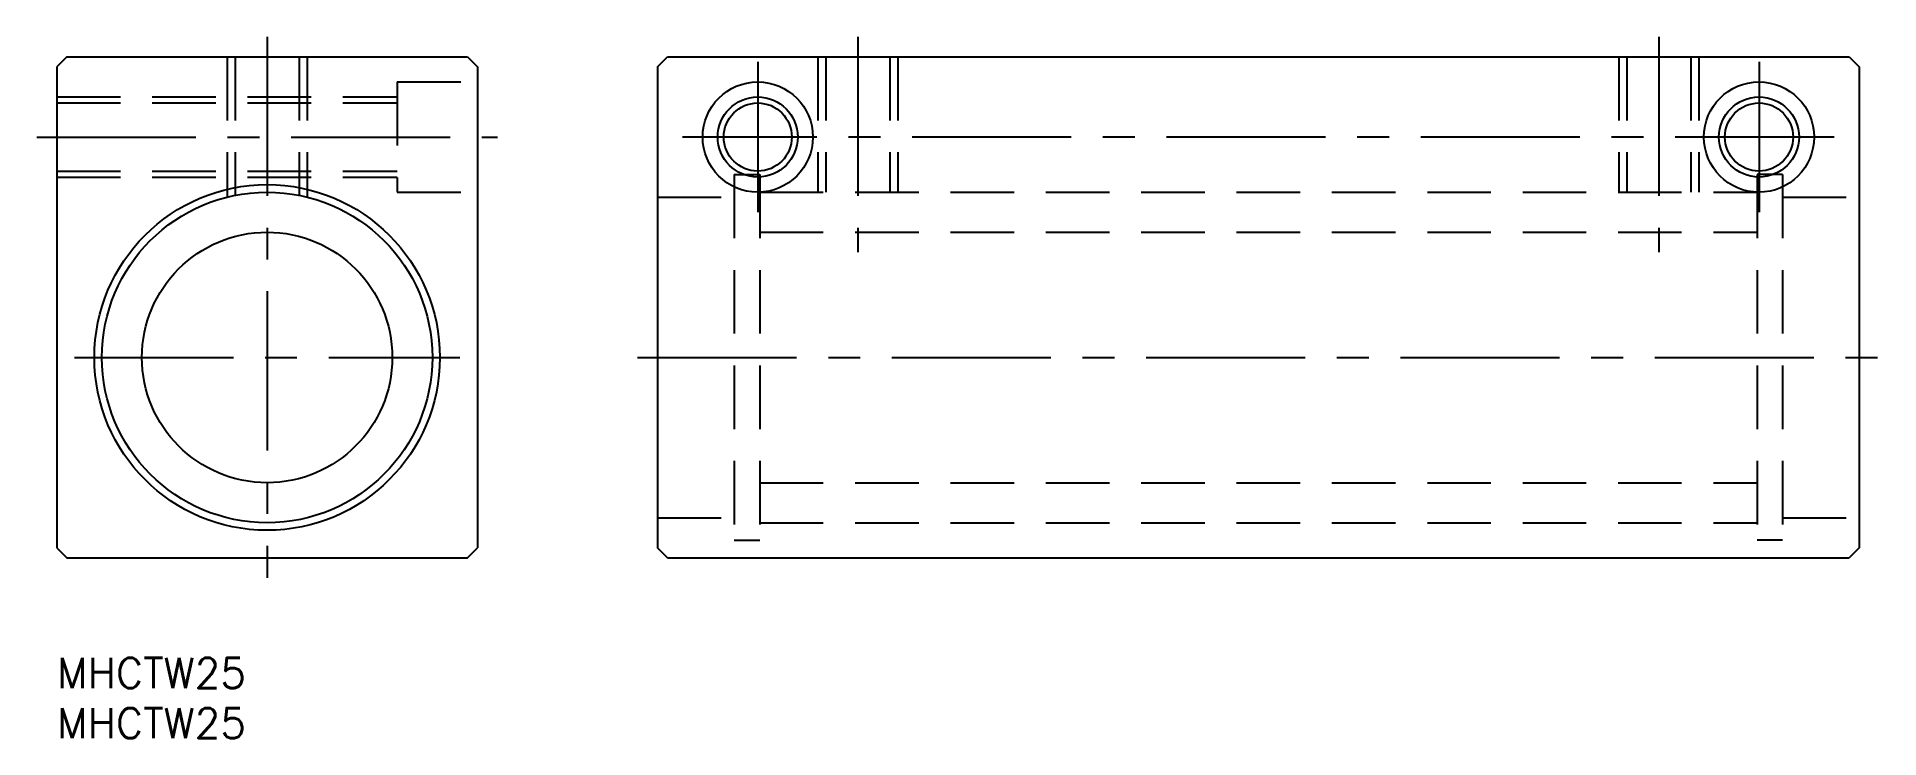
# Model space of a CAD drawing. Extents: x -2 to 182, y -8 to 62.
import ezdxf

# ---------------------------------------------------------------- set-up
doc = ezdxf.new("R2010")
doc.units = 0
doc.header["$LTSCALE"] = 0.5
doc.linetypes.add('CENTER', pattern=[50.8, 31.75, -6.35, 6.35, -6.35])
doc.linetypes.add('DASHED', pattern=[19.05, 12.7, -6.35])
for name, color, linetype in [('MSM_CENTER', 1, 'CENTER'), ('MSM_CONTINUOUS', 7, 'CONTINUOUS'), ('MSM_DASHED', 4, 'DASHED'), ('MSM_NARROW', 5, 'CONTINUOUS'), ('MSM_PART_NUMBER', 7, 'CONTINUOUS')]:
    doc.layers.add(name, color=color, linetype=linetype)
doc.styles.get("Standard").update_dxf_attribs({"font": 'txt.shx', "height": 3, "bigfont": 'bigfont.shx'})

msp = doc.modelspace()

# ---------------------------------------------------------------- linework, layer by layer
at = {"layer": 'MSM_CENTER'}
for p, q in [((21, 62), (21, 8)), ((80, 62), (80, 40.5)), ((160, 62), (160, 40.5)), ((70, 59.5), (70, 44.5)), ((170, 59.5), (170, 44.5)), ((-2, 52), (44, 52)), ((177.5, 52), (62.5, 52)), ((1.75, 30), (40.25, 30)), ((58, 30), (182, 30))]:
    msp.add_line(p, q, dxfattribs=at)
at = {"layer": 'MSM_CONTINUOUS'}
for p, q in [((1, 60), (0, 59)), ((0, 59), (0, 11)), ((1, 60), (41, 60)), ((8, 60), (8, 60)), ((41, 60), (42, 59)), ((42, 59), (42, 11)), ((60, 59), (61, 60)), ((60, 59), (60, 11)), ((61, 60), (179, 60)), ((179, 60), (180, 59)), ((180, 59), (180, 11)), ((0, 11), (1, 10)), ((1, 10), (41, 10)), ((41, 10), (42, 11)), ((61, 10), (60, 11)), ((61, 10), (179, 10)), ((180, 11), (179, 10))]:
    msp.add_line(p, q, dxfattribs=at)
for centre, radius in [((70, 52), 5.5), ((170, 52), 5.5), ((70, 52), 3.4), ((170, 52), 3.4), ((21, 30), 17.25), ((21, 30), 16.5), ((21, 30), 12.5)]:
    msp.add_circle(centre, radius, dxfattribs=at)
at = {"layer": 'MSM_DASHED'}
for p, q in [((17, 60), (17, 46.01)), ((17.8, 60), (17.8, 46.19)), ((24.2, 60), (24.2, 46.19)), ((25, 60), (25, 46.01)), ((76, 60), (76, 46.5)), ((76.8, 60), (76.8, 46.5)), ((83.2, 60), (83.2, 46.5)), ((84, 60), (84, 46.5)), ((156, 60), (156, 46.5)), ((156.8, 60), (156.8, 46.5)), ((163.2, 60), (163.2, 46.5)), ((164, 60), (164, 46.5)), ((34, 57.5), (34, 46.5)), ((34, 57.5), (42, 57.5)), ((0, 56), (34, 56)), ((0, 55.4), (34, 55.4)), ((0, 48.6), (34, 48.6)), ((0, 48), (34, 48)), ((67.65, 48.25), (67.65, 11.75)), ((67.65, 48.25), (70.2, 48.25)), ((70.2, 48.25), (70.2, 11.75)), ((172.35, 48.25), (169.8, 48.25)), ((169.8, 48.25), (169.8, 11.75)), ((172.35, 48.25), (172.35, 11.75)), ((34, 46.5), (42, 46.5)), ((60, 46), (67.65, 46)), ((70.2, 46.5), (169.8, 46.5)), ((172.35, 46), (180, 46)), ((70.2, 42.5), (169.8, 42.5)), ((70.2, 17.5), (169.8, 17.5)), ((60, 14), (67.65, 14)), ((70.2, 13.5), (169.8, 13.5)), ((172.35, 14), (180, 14)), ((67.65, 11.75), (70.2, 11.75)), ((172.35, 11.75), (169.8, 11.75))]:
    msp.add_line(p, q, dxfattribs=at)
at = {"layer": 'MSM_NARROW'}
for centre in [(70, 52), (170, 52)]:
    msp.add_circle(centre, 4, dxfattribs=at)

# ---------------------------------------------------------------- texts
at = {"layer": 'MSM_PART_NUMBER'}
for p in [(0, -3), (0, -8)]:
    msp.add_text('MHCTW25', height=3, dxfattribs=at).set_placement(p)

doc.saveas('drawing.dxf')
